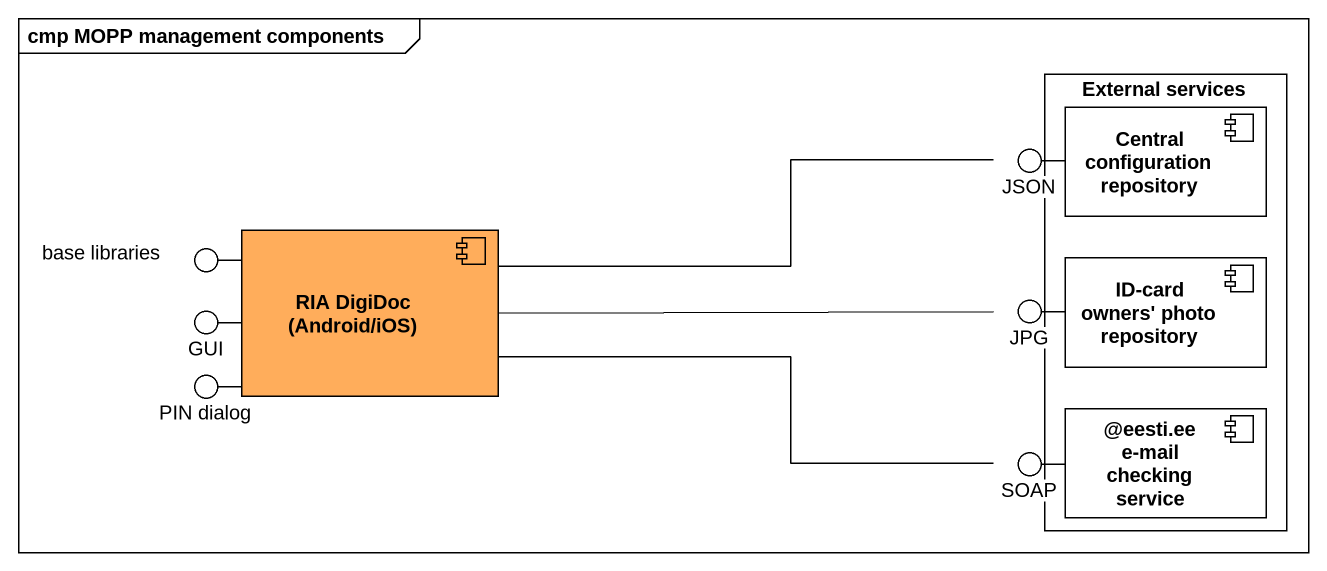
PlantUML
@startuml
mainframe cmp MOPP management components
rectangle "External services" as External_services {
  component "Central configuration repository" as Central_configuration #FFFFFF
  component "ID-card owners' photo repository" as ID_card_owners_photo #FFFFFF
  component "@eesti.ee e-mail checking service" as eesti_ee_e_mail_checking #FFFFFF
}
() "JSON" as JSON_
() "base libraries" as base_libraries
component "RIA DigiDoc (Android/iOS)" as RIA_DigiDoc_Android_iOS #FFAD5B
() GUI
() JPG
() "PIN dialog" as PIN_dialog
() SOAP
Central_configuration -left- JSON_
RIA_DigiDoc_Android_iOS -left- base_libraries
RIA_DigiDoc_Android_iOS -left- GUI
ID_card_owners_photo -left- JPG
RIA_DigiDoc_Android_iOS -left- PIN_dialog
eesti_ee_e_mail_checking -left- SOAP
JSON_ -left- RIA_DigiDoc_Android_iOS
JPG -left- RIA_DigiDoc_Android_iOS
SOAP -left- RIA_DigiDoc_Android_iOS
@enduml
